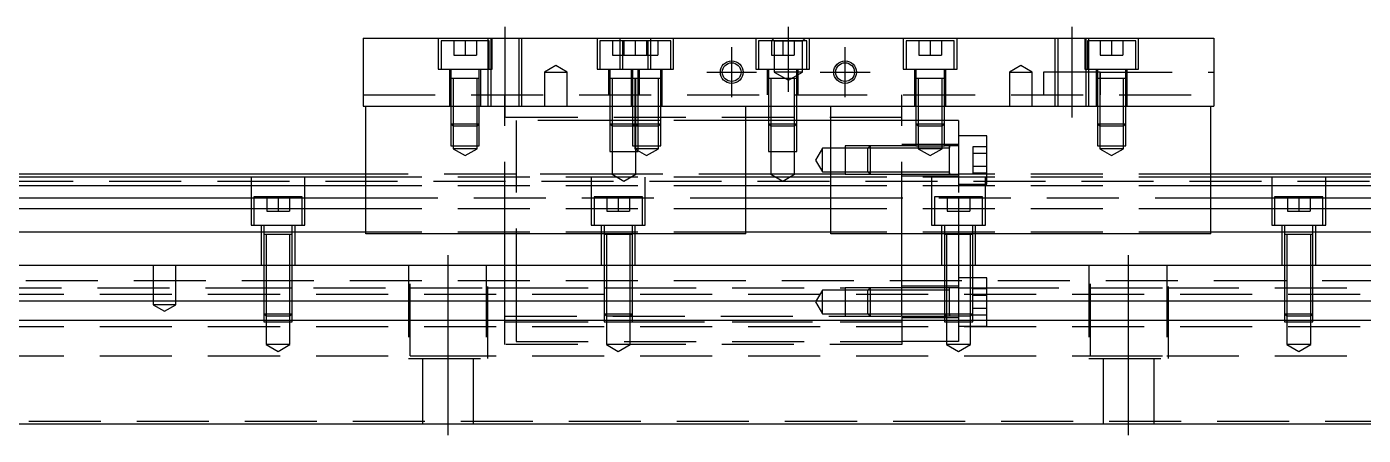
# Model space of a CAD drawing. Extents: x -20 to 921, y -285 to 102.
# Drawn here: x 215.7 to 451.4, y -233.5 to -161.5 of the extents above; entities that cross this region are included whole.
import ezdxf

# ---------------------------------------------------------------- set-up
doc = ezdxf.new("R2010")
doc.units = 0
doc.linetypes.add('CENTER', pattern=[50.8, 31.75, -6.35, 6.35, -6.35])
doc.linetypes.add('DASHED', pattern=[19.05, 12.7, -6.35])
doc.layers.get('0').update_dxf_attribs({"linetype": 'CONTINUOUS'})
doc.layers.add('CENTER', color=1, linetype='CENTER')

msp = doc.modelspace()

# ---------------------------------------------------------------- linework, layer by layer
at = {"color": 7, "linetype": 'CONTINUOUS'}
for p, q in [((275, -163.53), (275, -175.53)), ((275, -163.53), (425, -163.53)), ((425, -163.53), (425, -175.53)), ((275, -175.53), (425, -175.53)), ((275.5, -198.03), (275.5, -175.53)), ((342.5, -198.03), (342.5, -175.53)), ((357.5, -198.03), (357.5, -175.53)), ((424.5, -198.03), (424.5, -175.53)), ((378.4, -182.93), (378.4, -182.529994)), ((275.5, -188.03), (0, -188.03)), ((275.5, -187.53), (28, -187.53)), ((357.5, -188.03), (342.5, -188.03)), ((378.4, -187.530006), (378.4, -187.13)), ((643, -187.53), (424.5, -187.53)), ((700, -188.03), (424.5, -188.03)), ((275.5, -189.569608), (0, -189.569608)), ((357.5, -189.569608), (342.5, -189.569608)), ((700, -189.569608), (424.5, -189.569608)), ((0, -191.690392), (275.5, -191.690392)), ((342.5, -191.690392), (357.5, -191.690392)), ((424.5, -191.690392), (700, -191.690392)), ((275.5, -193.600532), (0, -193.600532)), ((357.5, -193.600532), (342.5, -193.600532)), ((700, -193.600532), (424.5, -193.600532)), ((275.5, -197.711934), (0, -197.711934)), ((357.5, -197.711934), (342.5, -197.711934)), ((700, -197.711934), (424.5, -197.711934)), ((342.5, -198.03), (275.5, -198.03)), ((424.5, -198.03), (357.5, -198.03)), ((0, -203.53), (700, -203.53)), ((0, -209.83), (700, -209.83)), ((378.4, -209.879968), (378.4, -209.83)), ((0, -213.23), (700, -213.23)), ((378.4, -212.530006), (378.4, -212.529148)), ((0, -231.53), (700, -231.53))]:
    msp.add_line(p, q, dxfattribs=at)
at = {"color": 3, "linetype": 'DASHED'}
for p, q in [((288.25, -163.53), (288.25, -169.03)), ((297.25, -164.03), (288.75, -164.03)), ((288.75, -164.03), (288.75, -169.03)), ((291, -164.03), (291, -166.53)), ((293, -164.03), (293, -166.53)), ((295, -164.03), (295, -166.53)), ((297.000006, -163.53), (297.000006, -175.53)), ((297.25, -169.03), (297.25, -164.03)), ((297.5, -163.53), (297.5, -175.53)), ((297.75, -169.03), (297.75, -163.53)), ((302.5, -175.53), (302.5, -163.53)), ((302.999994, -175.53), (302.999994, -163.53)), ((316.25, -163.53), (316.25, -169.03)), ((325.25, -164.03), (316.75, -164.03)), ((316.75, -164.03), (316.75, -169.03)), ((319, -164.03), (319, -166.53)), ((320.25, -163.53), (320.25, -169.03)), ((329.25, -164.03), (320.75, -164.03)), ((320.75, -164.03), (320.75, -169.03)), ((321, -164.03), (321, -166.53)), ((323, -164.03), (323, -166.53)), ((323, -164.03), (323, -166.53)), ((325, -164.03), (325, -166.53)), ((325.25, -169.03), (325.25, -164.03)), ((325.75, -169.03), (325.75, -163.53)), ((327, -164.03), (327, -166.53)), ((329.25, -169.03), (329.25, -164.03)), ((329.75, -169.03), (329.75, -163.53)), ((344.25, -163.53), (344.25, -169.03)), ((353.25, -164.03), (344.75, -164.03)), ((344.75, -164.03), (344.75, -169.03)), ((347.5, -164.03), (347, -163.53)), ((347, -164.03), (347, -166.53)), ((347.5, -164.03), (347.5, -169.53)), ((347.5, -164.03), (352.5, -164.03)), ((349, -164.03), (349, -166.53)), ((351, -164.03), (351, -166.53)), ((352.5, -164.03), (353, -163.53)), ((352.5, -169.53), (352.5, -164.03)), ((353.25, -169.03), (353.25, -164.03)), ((353.75, -169.03), (353.75, -163.53)), ((370.25, -163.53), (370.25, -169.03)), ((379.25, -164.03), (370.75, -164.03)), ((370.75, -164.03), (370.75, -169.03)), ((373, -164.03), (373, -166.53)), ((375, -164.03), (375, -166.53)), ((377, -164.03), (377, -166.53)), ((379.25, -169.03), (379.25, -164.03)), ((379.75, -169.03), (379.75, -163.53)), ((397.000006, -163.53), (397.000006, -175.53)), ((397.5, -163.53), (397.5, -175.53)), ((402.25, -163.53), (402.25, -169.03)), ((402.5, -175.53), (402.5, -163.53)), ((411.25, -164.03), (402.75, -164.03)), ((402.75, -164.03), (402.75, -169.03)), ((402.999994, -175.53), (402.999994, -163.53)), ((405, -164.03), (405, -166.53)), ((407, -164.03), (407, -166.53)), ((409, -164.03), (409, -166.53)), ((411.25, -169.03), (411.25, -164.03)), ((411.75, -169.03), (411.75, -163.53)), ((291, -166.53), (293, -166.53)), ((293, -166.53), (295, -166.53)), ((319, -166.53), (321, -166.53)), ((321, -166.53), (323, -166.53)), ((323, -166.53), (325, -166.53)), ((325, -166.53), (327, -166.53)), ((347, -166.53), (349, -166.53)), ((349, -166.53), (351, -166.53)), ((373, -166.53), (375, -166.53)), ((375, -166.53), (377, -166.53)), ((405, -166.53), (407, -166.53)), ((407, -166.53), (409, -166.53)), ((288.25, -169.03), (297.75, -169.03)), ((290.25, -169.03), (290.25, -175.53)), ((290.5, -169.03), (290.5, -170.63)), ((295.5, -170.63), (295.5, -169.03)), ((295.75, -175.53), (295.75, -169.03)), ((309, -168.3753), (307, -169.53)), ((307, -169.53), (309, -169.53)), ((307, -169.53), (307, -175.53)), ((311, -169.53), (309, -168.3753)), ((309, -169.53), (311, -169.53)), ((311, -175.53), (311, -169.53)), ((316.25, -169.03), (325.75, -169.03)), ((318.25, -169.03), (318.25, -173.53)), ((318.5, -169.03), (318.5, -170.63)), ((320.25, -169.03), (329.75, -169.03)), ((322.25, -169.03), (322.25, -175.53)), ((322.5, -169.03), (322.5, -170.63)), ((323.5, -170.63), (323.5, -169.03)), ((323.75, -173.53), (323.75, -169.03)), ((327.5, -170.63), (327.5, -169.03)), ((327.75, -175.53), (327.75, -169.03)), ((344.25, -169.03), (353.75, -169.03)), ((346.25, -169.03), (346.25, -173.53)), ((346.5, -169.03), (346.5, -170.63)), ((352.5, -169.53), (347.5, -169.53)), ((347.5, -169.53), (350, -170.973376)), ((350, -170.973376), (352.5, -169.53)), ((351.5, -170.63), (351.5, -169.03)), ((351.75, -173.53), (351.75, -169.03)), ((370.25, -169.03), (379.75, -169.03)), ((372.25, -169.03), (372.25, -175.53)), ((372.5, -169.03), (372.5, -170.63)), ((377.5, -170.63), (377.5, -169.03)), ((377.75, -175.53), (377.75, -169.03)), ((391, -168.3753), (389, -169.53)), ((389, -169.53), (391, -169.53)), ((389, -169.53), (389, -175.53)), ((393, -169.53), (391, -168.3753)), ((391, -169.53), (393, -169.53)), ((393, -175.53), (393, -169.53)), ((395, -169.53), (395, -173.53)), ((405, -169.53), (395, -169.53)), ((402.25, -169.03), (411.75, -169.03)), ((404.25, -169.03), (404.25, -175.53)), ((404.5, -169.03), (404.5, -170.63)), ((405, -169.53), (425, -169.53)), ((405, -173.53), (405, -169.53)), ((405, -169.53), (405, -170.63)), ((409.5, -170.63), (409.5, -169.03)), ((409.75, -175.53), (409.75, -169.03)), ((290.5, -170.625), (290.5, -170.63)), ((290.757468, -170.63), (290.5, -170.63)), ((290.5, -170.63), (290.5, -175.52998)), ((290.5, -170.63), (290.5, -170.635)), ((295.242552, -170.63), (290.757468, -170.63)), ((290.9, -170.63), (290.9, -175.52998)), ((295.1, -175.52998), (295.1, -170.63)), ((295.5, -170.63), (295.242552, -170.63)), ((295.5, -170.63), (295.5, -170.625)), ((295.5, -175.52998), (295.5, -170.63)), ((295.5, -170.635), (295.5, -170.63)), ((318.5, -170.625), (318.5, -170.63)), ((318.757468, -170.63), (318.5, -170.63)), ((318.5, -170.63), (318.5, -173.52998)), ((318.5, -170.63), (318.5, -170.635)), ((322.300194, -170.63), (318.757468, -170.63)), ((318.9, -170.63), (318.9, -173.52998)), ((322.5, -170.625), (322.5, -170.63)), ((323.5, -170.63), (322.5, -170.63)), ((322.757468, -170.63), (322.5, -170.63)), ((322.5, -170.63), (322.5, -175.52998)), ((322.5, -170.63), (322.5, -170.635)), ((327.242552, -170.63), (322.757468, -170.63)), ((322.9, -170.63), (322.9, -175.52998)), ((323.1, -173.52998), (323.1, -170.63)), ((323.5, -170.63), (323.5, -170.625)), ((323.5, -173.52998), (323.5, -170.63)), ((323.5, -170.635), (323.5, -170.63)), ((327.1, -175.52998), (327.1, -170.63)), ((327.5, -170.63), (327.242552, -170.63)), ((327.5, -170.63), (327.5, -170.625)), ((327.5, -175.52998), (327.5, -170.63)), ((327.5, -170.635), (327.5, -170.63)), ((346.5, -170.625), (346.5, -170.63)), ((346.757468, -170.63), (346.5, -170.63)), ((346.5, -170.63), (346.5, -170.635)), ((346.5, -170.63), (346.5, -173.52998)), ((351.242552, -170.63), (346.757468, -170.63)), ((346.9, -170.63), (346.9, -173.52998)), ((351.1, -173.52998), (351.1, -170.63)), ((351.5, -170.63), (351.242552, -170.63)), ((351.5, -170.63), (351.5, -170.625)), ((351.5, -170.635), (351.5, -170.63)), ((351.5, -173.52998), (351.5, -170.63)), ((372.5, -170.625), (372.5, -170.63)), ((372.757468, -170.63), (372.5, -170.63)), ((372.5, -170.63), (372.5, -170.635)), ((372.5, -170.63), (372.5, -175.52998)), ((377.242552, -170.63), (372.757468, -170.63)), ((372.9, -170.63), (372.9, -175.52998)), ((377.1, -175.52998), (377.1, -170.63)), ((377.5, -170.63), (377.242552, -170.63)), ((377.5, -170.63), (377.5, -170.625)), ((377.5, -170.635), (377.5, -170.63)), ((377.5, -175.52998), (377.5, -170.63)), ((404.5, -170.625), (404.5, -170.63)), ((404.757468, -170.63), (404.5, -170.63)), ((404.5, -170.63), (404.5, -175.52998)), ((404.5, -170.63), (404.5, -170.635)), ((409.242552, -170.63), (404.757468, -170.63)), ((404.9, -170.63), (404.9, -175.52998)), ((405, -170.63), (405, -173.53)), ((409.1, -175.52998), (409.1, -170.63)), ((409.5, -170.63), (409.242552, -170.63)), ((409.5, -170.63), (409.5, -170.625)), ((409.5, -175.52998), (409.5, -170.63)), ((409.5, -170.635), (409.5, -170.63)), ((275, -173.53), (425, -173.53)), ((300, -175.53), (300, -173.53)), ((318.5, -173.53), (318.5, -175.53)), ((318.500006, -173.53), (318.500006, -175.53)), ((318.9, -173.53), (318.9, -175.53)), ((323.1, -175.53), (323.1, -173.53)), ((323.499994, -175.53), (323.499994, -173.53)), ((323.5, -175.53), (323.5, -173.53)), ((346.5, -173.53), (346.5, -175.53)), ((346.500006, -173.53), (346.500006, -175.53)), ((346.9, -173.53), (346.9, -175.53)), ((351.1, -175.53), (351.1, -173.53)), ((351.499994, -175.53), (351.499994, -173.53)), ((351.5, -175.53), (351.5, -173.53)), ((370, -175.53), (370, -173.53)), ((290.5, -175.53), (290.5, -178.63)), ((290.500006, -175.53), (290.500006, -178.630006)), ((290.9, -175.53), (290.9, -179.03)), ((295.1, -179.03), (295.1, -175.53)), ((295.499994, -178.630006), (295.499994, -175.53)), ((295.5, -178.63), (295.5, -175.53)), ((300, -198.03), (300, -175.53)), ((318.5, -175.53), (318.5, -178.63)), ((318.500006, -175.53), (318.500006, -178.630006)), ((318.9, -175.53), (318.9, -179.03)), ((322.5, -175.53), (322.5, -178.63)), ((322.500006, -175.53), (322.500006, -178.630006)), ((322.9, -175.53), (322.9, -179.03)), ((323.1, -179.03), (323.1, -175.53)), ((323.499994, -178.630006), (323.499994, -175.53)), ((323.5, -178.63), (323.5, -175.53)), ((327.1, -179.03), (327.1, -175.53)), ((327.499994, -178.630006), (327.499994, -175.53)), ((327.5, -178.63), (327.5, -175.53)), ((346.5, -175.53), (346.5, -178.63)), ((346.500006, -175.53), (346.500006, -178.630006)), ((346.9, -175.53), (346.9, -179.03)), ((351.1, -179.03), (351.1, -175.53)), ((351.499994, -178.630006), (351.499994, -175.53)), ((351.5, -178.63), (351.5, -175.53)), ((370, -198.03), (370, -175.53)), ((372.5, -175.53), (372.5, -178.63)), ((372.500006, -175.53), (372.500006, -178.630006)), ((372.9, -175.53), (372.9, -179.03)), ((377.1, -179.03), (377.1, -175.53)), ((377.499994, -178.630006), (377.499994, -175.53)), ((377.5, -178.63), (377.5, -175.53)), ((404.5, -175.53), (404.5, -178.63)), ((404.500006, -175.53), (404.500006, -178.630006)), ((404.9, -175.53), (404.9, -179.03)), ((409.1, -179.03), (409.1, -175.53)), ((409.499994, -178.630006), (409.499994, -175.53)), ((409.5, -178.63), (409.5, -175.53)), ((290.5, -178.63), (295.5, -178.63)), ((290.5, -178.63), (290.9, -179.03)), ((290.500006, -178.63002), (290.500006, -182.53)), ((295.1, -179.03), (290.9, -179.03)), ((290.9, -179.03002), (290.9, -182.53)), ((295.1, -179.03), (295.5, -178.63)), ((295.1, -182.53), (295.1, -179.03002)), ((295.499994, -182.53), (295.499994, -178.63002)), ((370, -177.53), (300, -177.53)), ((302, -178.03), (302, -198.03)), ((318.5, -178.03), (302, -178.03)), ((318.9, -178.03), (318.5, -178.03)), ((318.5, -178.63), (323.499994, -178.63)), ((318.5, -178.63), (318.9, -179.03)), ((318.500006, -178.63002), (318.500006, -183.53)), ((322.5, -178.03), (318.9, -178.03)), ((323.1, -179.03), (318.9, -179.03)), ((318.9, -179.03002), (318.9, -183.53)), ((322.9, -178.03), (322.5, -178.03)), ((322.5, -178.63), (327.5, -178.63)), ((322.5, -178.63), (322.9, -179.03)), ((322.500006, -178.63002), (322.500006, -182.53)), ((322.9, -179.03), (322.500006, -179.03)), ((323.1, -178.03), (322.9, -178.03)), ((327.1, -179.03), (322.9, -179.03)), ((322.9, -179.03002), (322.9, -182.53)), ((323.5, -178.03), (323.1, -178.03)), ((323.1, -179.03), (323.5, -178.63)), ((323.1, -183.53), (323.1, -179.03002)), ((323.499994, -179.03), (323.499994, -178.63002)), ((323.499994, -182.53), (323.499994, -179.03)), ((327.1, -178.03), (323.5, -178.03)), ((327.5, -178.03), (327.1, -178.03)), ((327.1, -179.03), (327.5, -178.63)), ((327.1, -182.53), (327.1, -179.03002)), ((327.499994, -182.53), (327.499994, -178.63002)), ((342.5, -178.03), (327.5, -178.03)), ((346.5, -178.03), (342.5, -178.03)), ((346.9, -178.03), (346.5, -178.03)), ((346.5, -178.63), (351.5, -178.63)), ((346.5, -178.63), (346.9, -179.03)), ((346.500006, -178.63002), (346.500006, -183.53)), ((351.1, -178.03), (346.9, -178.03)), ((351.1, -179.03), (346.9, -179.03)), ((346.9, -179.03002), (346.9, -183.53)), ((351.5, -178.03), (351.1, -178.03)), ((351.1, -179.03), (351.5, -178.63)), ((351.1, -183.53), (351.1, -179.03002)), ((351.499994, -183.53), (351.499994, -178.63002)), ((357.5, -178.03), (351.5, -178.03)), ((370, -178.03), (357.5, -178.03)), ((372.5, -178.03), (370, -178.03)), ((372.9, -178.03), (372.5, -178.03)), ((372.5, -178.63), (377.5, -178.63)), ((372.5, -178.63), (372.9, -179.03)), ((372.500006, -178.63002), (372.500006, -182.53)), ((377.1, -178.03), (372.9, -178.03)), ((377.1, -179.03), (372.9, -179.03)), ((372.9, -179.03002), (372.9, -182.53)), ((377.5, -178.03), (377.1, -178.03)), ((377.1, -179.03), (377.5, -178.63)), ((377.1, -182.53), (377.1, -179.03002)), ((377.499994, -182.53), (377.499994, -178.63002)), ((380, -178.03), (377.5, -178.03)), ((380, -178.03), (380, -191.53)), ((404.5, -178.63), (409.5, -178.63)), ((404.5, -178.63), (404.9, -179.03)), ((404.500006, -178.63002), (404.500006, -182.53)), ((409.1, -179.03), (404.9, -179.03)), ((404.9, -179.03002), (404.9, -182.53)), ((409.1, -179.03), (409.5, -178.63)), ((409.1, -182.53), (409.1, -179.03002)), ((409.499994, -182.53), (409.499994, -178.63002)), ((385, -180.78), (380, -180.78)), ((385, -189.28), (385, -180.78)), ((290.500006, -182.53), (295.499994, -182.53)), ((290.9, -182.53), (290.9, -183.03)), ((295.1, -183.03), (290.9, -183.03)), ((290.9, -183.03), (293, -184.242436)), ((293, -184.242436), (295.1, -183.03)), ((295.1, -183.03), (295.1, -182.53)), ((318.500006, -183.53), (323.499994, -183.53)), ((318.9, -183.53), (318.9, -187.53)), ((322.500006, -182.53), (327.499994, -182.53)), ((322.9, -182.53), (322.9, -183.03)), ((327.1, -183.03), (322.9, -183.03)), ((322.9, -183.03), (325, -184.242436)), ((323.1, -187.53), (323.1, -183.53)), ((323.499994, -183.53), (323.499994, -182.53)), ((325, -184.242436), (327.1, -183.03)), ((327.1, -183.03), (327.1, -182.53)), ((346.500006, -183.53), (351.499994, -183.53)), ((346.9, -183.53), (346.9, -187.53)), ((351.1, -187.53), (351.1, -183.53)), ((356, -182.93), (354.787564, -185.03)), ((356, -187.13), (356, -182.93)), ((360, -182.93), (356, -182.93)), ((360, -182.530006), (360, -187.529994)), ((364.39998, -182.530006), (360, -182.530006)), ((363.99998, -182.93), (360, -182.93)), ((364.4, -182.53), (364, -182.93)), ((364, -187.13), (364, -182.93)), ((370, -182.93), (364, -182.93)), ((370, -182.530006), (364.399994, -182.530006)), ((364.4, -182.53), (364.4, -187.53)), ((370, -182.53), (364.4, -182.53)), ((380, -182.28), (370, -182.28)), ((372.500006, -182.53), (370.00002, -182.53)), ((378.4, -182.93), (370.00002, -182.93)), ((372.500006, -182.53), (377.499994, -182.53)), ((372.9, -182.53), (372.9, -183.03)), ((377.1, -183.03), (372.9, -183.03)), ((372.9, -183.03), (375, -184.242436)), ((375, -184.242436), (377.1, -183.03)), ((377.1, -183.03), (377.1, -182.53)), ((378.405, -182.53), (377.499994, -182.53)), ((380, -182.53), (378.395, -182.53)), ((378.4, -182.787468), (378.4, -182.53)), ((378.4, -182.53), (378.4, -182.787448)), ((378.4, -182.787468), (378.4, -182.53)), ((378.4, -184.879954), (378.4, -182.787468)), ((382.5, -182.720598), (382.5, -183.8753)), ((385, -182.720598), (382.5, -182.720598)), ((404.500006, -182.53), (409.499994, -182.53)), ((404.9, -182.53), (404.9, -183.03)), ((409.1, -183.03), (404.9, -183.03)), ((404.9, -183.03), (407, -184.242436)), ((407, -184.242436), (409.1, -183.03)), ((409.1, -183.03), (409.1, -182.53)), ((354.787564, -185.03), (356, -187.13)), ((378.4, -187.272552), (378.4, -184.879954)), ((382.5, -183.8753), (382.5, -186.1847)), ((385, -183.8753), (382.5, -183.8753)), ((382.5, -186.1847), (382.5, -187.339402)), ((385, -186.1847), (382.5, -186.1847)), ((255.25, -188.03), (255.25, -196.53)), ((264.75, -196.53), (264.75, -188.03)), ((301.99998, -187.53), (275.5, -187.53)), ((342.5, -188.03), (275.5, -188.03)), ((318.9, -187.53), (302, -187.53)), ((315.25, -188.03), (315.25, -196.53)), ((323.1, -187.53), (318.9, -187.53)), ((318.9, -187.53), (321, -188.742436)), ((321, -188.742436), (323.1, -187.53)), ((346.9, -187.53), (323.1, -187.53)), ((324.75, -196.53), (324.75, -188.03)), ((351.1, -187.53), (346.9, -187.53)), ((346.9, -187.53), (349, -188.742436)), ((349, -188.742436), (351.1, -187.53)), ((359.99998, -187.53), (351.1, -187.53)), ((356, -187.13), (360, -187.13)), ((424.5, -188.03), (357.5, -188.03)), ((360, -187.13), (363.99998, -187.13)), ((360, -187.529994), (364.39998, -187.529994)), ((364, -187.13), (364.4, -187.53)), ((364, -187.13), (370, -187.13)), ((364.4, -187.529994), (370, -187.529994)), ((364.4, -187.53), (370, -187.53)), ((370, -187.78), (380, -187.78)), ((370.00002, -187.13), (378.4, -187.13)), ((370.00002, -187.53), (378.405, -187.53)), ((375.25, -188.03), (375.25, -196.53)), ((378.395, -187.53), (380, -187.53)), ((378.4, -187.53), (378.4, -187.272552)), ((378.4, -187.272602), (378.4, -187.53)), ((424.5, -187.53), (380.00002, -187.53)), ((385, -187.339402), (382.5, -187.339402)), ((384.75, -196.53), (384.75, -188.03)), ((435.25, -188.03), (435.25, -196.53)), ((444.75, -196.53), (444.75, -188.03)), ((643, -188.78), (25, -188.78)), ((342.5, -189.569608), (275.5, -189.569608)), ((424.5, -189.569608), (357.5, -189.569608)), ((380, -189.28), (385, -189.28)), ((264.25, -191.53), (255.75, -191.53)), ((255.75, -191.53), (255.75, -196.53)), ((258, -191.53), (258, -194.03)), ((260, -191.53), (260, -194.03)), ((262, -191.53), (262, -194.03)), ((264.25, -196.53), (264.25, -191.53)), ((275.5, -191.690392), (342.5, -191.690392)), ((324.25, -191.53), (315.75, -191.53)), ((315.75, -191.53), (315.75, -196.53)), ((318, -191.53), (318, -194.03)), ((320, -191.53), (320, -194.03)), ((322, -191.53), (322, -194.03)), ((324.25, -196.53), (324.25, -191.53)), ((357.5, -191.690392), (424.5, -191.690392)), ((384.25, -191.53), (375.75, -191.53)), ((375.75, -191.53), (375.75, -196.53)), ((378, -191.53), (378, -194.03)), ((380, -191.53), (380, -194.03)), ((382, -191.53), (382, -194.03)), ((384.25, -196.53), (384.25, -191.53)), ((444.25, -191.53), (435.75, -191.53)), ((435.75, -191.53), (435.75, -196.53)), ((438, -191.53), (438, -194.03)), ((440, -191.53), (440, -194.03)), ((442, -191.53), (442, -194.03)), ((444.25, -196.53), (444.25, -191.53)), ((258, -194.03), (260, -194.03)), ((260, -194.03), (262, -194.03)), ((342.5, -193.600532), (275.5, -193.600532)), ((318, -194.03), (320, -194.03)), ((320, -194.03), (322, -194.03)), ((424.5, -193.600532), (357.5, -193.600532)), ((378, -194.03), (380, -194.03)), ((380, -194.03), (382, -194.03)), ((380, -194.03), (380, -196.53)), ((438, -194.03), (440, -194.03)), ((440, -194.03), (442, -194.03)), ((255.25, -196.53), (264.75, -196.53)), ((257, -196.53), (257, -203.53)), ((257.5, -196.53), (257.5, -198.13)), ((262.5, -198.13), (262.5, -196.53)), ((263, -203.53), (263, -196.53)), ((342.5, -197.711934), (275.5, -197.711934)), ((315.25, -196.53), (324.75, -196.53)), ((317, -196.53), (317, -203.53)), ((317.5, -196.53), (317.5, -198.13)), ((322.5, -198.13), (322.5, -196.53)), ((323, -203.53), (323, -196.53)), ((424.5, -197.711934), (357.5, -197.711934)), ((375.25, -196.53), (384.75, -196.53)), ((377, -196.53), (377, -203.53)), ((377.5, -196.53), (377.5, -198.03)), ((380, -196.53), (380, -198.03)), ((382.5, -198.03), (382.5, -196.53)), ((383, -203.53), (383, -196.53)), ((435.25, -196.53), (444.75, -196.53)), ((437, -196.53), (437, -203.53)), ((437.5, -196.53), (437.5, -198.13)), ((442.5, -198.13), (442.5, -196.53)), ((443, -203.53), (443, -196.53)), ((257.5, -198.125), (257.5, -198.13)), ((262.5, -198.13), (257.5, -198.13)), ((257.5, -198.13), (257.5, -198.135)), ((257.5, -198.13), (257.5, -203.52998)), ((257.9, -198.13), (257.9, -203.52998)), ((262.1, -203.52998), (262.1, -198.13)), ((262.5, -198.13), (262.5, -198.125)), ((262.5, -198.135), (262.5, -198.13)), ((262.5, -203.52998), (262.5, -198.13)), ((300, -203.53), (300, -198.03)), ((302, -198.03), (302, -203.53)), ((317.5, -198.125), (317.5, -198.13)), ((322.5, -198.13), (317.5, -198.13)), ((317.5, -198.13), (317.5, -198.135)), ((317.5, -198.13), (317.5, -203.52998)), ((317.9, -198.13), (317.9, -203.52998)), ((322.1, -203.52998), (322.1, -198.13)), ((322.5, -198.13), (322.5, -198.125)), ((322.5, -198.135), (322.5, -198.13)), ((322.5, -203.52998), (322.5, -198.13)), ((370, -203.53), (370, -198.03)), ((382.500006, -198.13), (377.499994, -198.13)), ((382.500006, -198.13), (377.499994, -198.13)), ((382.500006, -198.13), (377.499994, -198.13)), ((377.5, -198.03), (377.5, -198.13)), ((377.5, -198.125), (377.5, -198.13)), ((377.5, -198.13), (377.5, -198.135)), ((377.5, -198.13), (377.5, -203.52998)), ((377.9, -198.13), (377.9, -203.52998)), ((380, -198.03), (380, -198.13)), ((380, -198.13), (380, -203.53)), ((382.1, -203.52998), (382.1, -198.13)), ((382.5, -198.13), (382.5, -198.03)), ((382.5, -198.13), (382.5, -198.125)), ((382.5, -198.135), (382.5, -198.13)), ((382.5, -203.52998), (382.5, -198.13)), ((437.5, -198.125), (437.5, -198.13)), ((442.5, -198.13), (437.5, -198.13)), ((437.5, -198.13), (437.5, -198.135)), ((437.5, -198.13), (437.5, -203.52998)), ((437.9, -198.13), (437.9, -203.52998)), ((442.1, -203.52998), (442.1, -198.13)), ((442.5, -198.13), (442.5, -198.125)), ((442.5, -198.135), (442.5, -198.13)), ((442.5, -203.52998), (442.5, -198.13)), ((238, -203.53), (238, -210.53)), ((242, -210.53), (242, -203.53)), ((257.5, -203.53), (257.5, -209.83)), ((257.500006, -203.53), (257.500006, -209.83)), ((257.9, -203.53), (257.9, -209.83)), ((262.1, -209.83), (262.1, -203.53)), ((262.499994, -209.83), (262.499994, -203.53)), ((262.5, -209.83), (262.5, -203.53)), ((283, -203.53), (283, -220.03)), ((283.291796, -219.53), (283.291796, -203.53)), ((296.708204, -203.53), (296.708204, -219.53)), ((297, -220.03), (297, -203.53)), ((300, -209.83), (300, -203.53)), ((302, -203.53), (302, -209.83)), ((317.5, -203.53), (317.5, -209.83)), ((317.500006, -203.53), (317.500006, -209.83)), ((317.9, -203.53), (317.9, -209.83)), ((322.1, -209.83), (322.1, -203.53)), ((322.499994, -209.83), (322.499994, -203.53)), ((322.5, -209.83), (322.5, -203.53)), ((370, -209.83), (370, -203.53)), ((377.5, -203.53), (377.5, -209.83)), ((377.500006, -203.53), (377.500006, -209.83)), ((377.9, -203.53), (377.9, -209.83)), ((380, -203.53), (380, -209.83)), ((382.1, -209.83), (382.1, -203.53)), ((382.499994, -209.83), (382.499994, -203.53)), ((382.5, -209.83), (382.5, -203.53)), ((403, -203.53), (403, -220.03)), ((403.291796, -219.53), (403.291796, -203.53)), ((416.708204, -203.53), (416.708204, -219.53)), ((417, -220.03), (417, -203.53)), ((437.5, -203.53), (437.5, -209.83)), ((437.500006, -203.53), (437.500006, -209.83)), ((437.9, -203.53), (437.9, -209.83)), ((442.1, -209.83), (442.1, -203.53)), ((442.499994, -209.83), (442.499994, -203.53)), ((442.5, -209.83), (442.5, -203.53)), ((25, -206.28), (643, -206.28)), ((380, -207.28), (370, -207.28)), ((382.1, -205.78), (380, -205.78)), ((382.5, -205.78), (382.1, -205.78)), ((385, -205.78), (382.5, -205.78)), ((385, -209.83), (385, -205.78)), ((0, -208.68), (700, -208.68)), ((56.708204, -207.53), (283.291796, -207.53)), ((257.5, -207.53), (257.9, -207.53)), ((257.9, -207.53), (262.1, -207.53)), ((262.1, -207.53), (262.5, -207.53)), ((283.291796, -207.53), (296.708204, -207.53)), ((296.708204, -207.53), (300, -207.53)), ((300, -207.53), (301.99998, -207.53)), ((302, -207.529994), (359.999982, -207.529994)), ((302, -207.53), (359.99998, -207.53)), ((317.5, -207.53), (317.9, -207.53)), ((317.9, -207.53), (322.1, -207.53)), ((322.1, -207.53), (322.5, -207.53)), ((356, -207.93), (354.787564, -210.03)), ((356, -212.13), (356, -207.93)), ((360, -207.93), (356, -207.93)), ((360, -207.530006), (360, -212.529994)), ((364.39998, -207.530006), (360, -207.530006)), ((363.99998, -207.93), (360, -207.93)), ((364.4, -207.53), (364, -207.93)), ((364, -209.83), (364, -207.93)), ((370, -207.93), (364, -207.93)), ((370, -207.530006), (364.399994, -207.530006)), ((364.4, -207.53), (364.4, -209.83)), ((370, -207.53), (364.4, -207.53)), ((377.5, -207.53), (370.00002, -207.53)), ((377.5, -207.93), (370.00002, -207.93)), ((377.9, -207.53), (377.5, -207.53)), ((377.9, -207.93), (377.5, -207.93)), ((378.4, -207.53), (377.9, -207.53)), ((378.4, -207.93), (377.9, -207.93)), ((378.4, -207.53), (378.395, -207.53)), ((378.4, -207.787468), (378.4, -207.53)), ((378.405, -207.53), (378.4, -207.53)), ((380, -207.53), (378.4, -207.53)), ((378.4, -209.829974), (378.4, -207.787468)), ((380.00002, -207.53), (382.1, -207.53)), ((382.1, -207.53), (382.5, -207.53)), ((382.5, -207.53), (385, -207.53)), ((385, -207.720598), (382.5, -207.720598)), ((385, -208.8753), (382.5, -208.8753)), ((385, -207.53), (403.291796, -207.53)), ((403.291796, -207.53), (416.708204, -207.53)), ((416.708204, -207.53), (643.005, -207.53)), ((437.5, -207.53), (437.9, -207.53)), ((437.9, -207.53), (442.1, -207.53)), ((442.1, -207.53), (442.5, -207.53)), ((242, -210.53), (238, -210.53)), ((238, -210.53), (240, -211.6847)), ((240, -211.6847), (242, -210.53)), ((257.5, -209.83), (257.5, -212.13)), ((257.500006, -209.83), (257.500006, -212.130006)), ((257.9, -209.83), (257.9, -212.53)), ((262.1, -212.53), (262.1, -209.83)), ((262.499994, -212.130006), (262.499994, -209.83)), ((262.5, -212.13), (262.5, -209.83)), ((300, -212.53), (300, -209.83)), ((302, -209.83), (302, -213.23)), ((317.5, -209.83), (317.5, -212.13)), ((317.500006, -209.83), (317.500006, -212.130006)), ((317.9, -209.83), (317.9, -212.53)), ((322.1, -212.53), (322.1, -209.83)), ((322.499994, -212.130006), (322.499994, -209.83)), ((322.5, -212.13), (322.5, -209.83)), ((354.787564, -210.03), (356, -212.13)), ((364, -212.13), (364, -209.83)), ((364.4, -209.83), (364.4, -212.53)), ((370, -212.53), (370, -209.83)), ((377.5, -209.83), (377.5, -212.13)), ((377.500006, -209.83), (377.500006, -212.130006)), ((377.9, -209.83), (377.9, -212.53)), ((378.4, -210.23002), (378.4, -209.829974)), ((378.4, -212.272552), (378.4, -210.23002)), ((380, -209.83), (380, -212.53)), ((382.1, -212.53), (382.1, -209.83)), ((382.499994, -212.130006), (382.499994, -209.83)), ((382.5, -212.13), (382.5, -209.83)), ((385, -211.1847), (382.5, -211.1847)), ((385, -213.23), (385, -209.83)), ((437.5, -209.83), (437.5, -212.13)), ((437.500006, -209.83), (437.500006, -212.130006)), ((437.9, -209.83), (437.9, -212.53)), ((442.1, -212.53), (442.1, -209.83)), ((442.499994, -212.130006), (442.499994, -209.83)), ((442.5, -212.13), (442.5, -209.83)), ((0, -214.38), (700, -214.38)), ((257.5, -212.13), (262.5, -212.13)), ((257.5, -212.13), (257.9, -212.53)), ((257.500006, -212.13002), (257.500006, -213.23)), ((257.500006, -213.23), (257.500006, -213.53)), ((257.500006, -213.53), (262.499994, -213.53)), ((262.1, -212.53), (257.9, -212.53)), ((257.9, -212.53002), (257.9, -213.53)), ((257.9, -213.53), (257.9, -217.53)), ((262.1, -212.53), (262.5, -212.13)), ((262.1, -213.53), (262.1, -212.53002)), ((262.1, -217.53), (262.1, -213.53)), ((262.499994, -213.23), (262.499994, -212.13002)), ((262.499994, -213.53), (262.499994, -213.23)), ((300, -213.23), (300, -212.53)), ((300, -212.53), (370, -212.53)), ((300, -217.53), (300, -213.23)), ((300, -213.53), (317.500006, -213.53)), ((300, -213.53), (302, -213.53)), ((302, -213.23), (302, -217.03)), ((302, -213.53), (370, -213.53)), ((317.5, -212.13), (322.5, -212.13)), ((317.5, -212.13), (317.9, -212.53)), ((317.500006, -212.13002), (317.500006, -213.23)), ((317.500006, -213.23), (317.500006, -213.53)), ((317.500006, -213.53), (322.499994, -213.53)), ((322.1, -212.53), (317.9, -212.53)), ((317.9, -212.53002), (317.9, -213.53)), ((317.9, -213.53), (317.9, -217.53)), ((322.1, -212.53), (322.5, -212.13)), ((322.1, -213.53), (322.1, -212.53002)), ((322.1, -217.53), (322.1, -213.53)), ((322.499994, -213.23), (322.499994, -212.13002)), ((322.499994, -213.53), (322.499994, -213.23)), ((322.499994, -213.53), (370, -213.53)), ((356, -212.13), (360, -212.13)), ((360, -212.13), (363.99998, -212.13)), ((364, -212.13), (370, -212.13)), ((364, -212.13), (364.4, -212.53)), ((370, -212.53), (370, -213.23)), ((370, -212.78), (380, -212.78)), ((370, -213.23), (370, -217.53)), ((370.00002, -212.13), (377.5, -212.13)), ((370.00002, -212.53), (377.500006, -212.53)), ((377.5, -212.13), (382.5, -212.13)), ((377.5, -212.13), (377.9, -212.53)), ((377.500006, -212.13002), (377.500006, -213.23)), ((377.500006, -212.53), (377.9, -212.53)), ((377.500006, -213.23), (377.500006, -213.53)), ((377.500006, -213.53), (382.499994, -213.53)), ((382.1, -212.53), (377.9, -212.53)), ((377.9, -212.53002), (377.9, -213.53)), ((377.9, -213.53), (377.9, -217.53)), ((378.4, -212.53), (378.4, -212.272552)), ((378.4, -212.272602), (378.4, -212.53)), ((380, -212.53), (380, -213.23)), ((380, -213.23), (380, -213.53)), ((380, -213.53), (380, -217.03)), ((380, -214.28), (385, -214.28)), ((382.1, -212.53), (382.5, -212.13)), ((382.1, -213.53), (382.1, -212.53002)), ((382.1, -217.53), (382.1, -213.53)), ((382.499994, -213.23), (382.499994, -212.13002)), ((382.499994, -213.53), (382.499994, -213.23)), ((385, -212.339402), (382.5, -212.339402)), ((385, -214.28), (385, -213.23)), ((437.5, -212.13), (442.5, -212.13)), ((437.5, -212.13), (437.9, -212.53)), ((437.500006, -212.13002), (437.500006, -213.23)), ((437.500006, -213.23), (437.500006, -213.53)), ((437.500006, -213.53), (442.499994, -213.53)), ((442.1, -212.53), (437.9, -212.53)), ((437.9, -212.53002), (437.9, -213.53)), ((437.9, -213.53), (437.9, -217.53)), ((442.1, -212.53), (442.5, -212.13)), ((442.1, -213.53), (442.1, -212.53002)), ((442.1, -217.53), (442.1, -213.53)), ((442.499994, -213.23), (442.499994, -212.13002)), ((442.499994, -213.53), (442.499994, -213.23)), ((262.1, -217.53), (257.9, -217.53)), ((257.9, -217.53), (260, -218.742436)), ((260, -218.742436), (262.1, -217.53)), ((370, -217.53), (300, -217.53)), ((302, -217.03), (370, -217.03)), ((322.1, -217.53), (317.9, -217.53)), ((317.9, -217.53), (320, -218.742436)), ((320, -218.742436), (322.1, -217.53)), ((380, -217.03), (370, -217.03)), ((382.1, -217.53), (377.9, -217.53)), ((377.9, -217.53), (380, -218.742436)), ((380, -218.742436), (382.1, -217.53)), ((442.1, -217.53), (437.9, -217.53)), ((437.9, -217.53), (440, -218.742436)), ((440, -218.742436), (442.1, -217.53)), ((0, -219.53), (403.291796, -219.53)), ((283, -220.03), (297, -220.03)), ((283.291796, -219.53), (296.708204, -219.53)), ((285.5, -220.03), (285.5, -231.53)), ((294.5, -231.53), (294.5, -220.03)), ((403, -220.03), (417, -220.03)), ((403.291796, -219.53), (416.708204, -219.53)), ((403.291796, -219.53), (416.708204, -219.53)), ((405.5, -220.03), (405.5, -231.53)), ((414.5, -231.53), (414.5, -220.03)), ((416.708204, -219.53), (643.291796, -219.53)), ((6.499992, -231.03), (700, -231.03))]:
    msp.add_line(p, q, dxfattribs=at)
at = {"color": 3, "linetype": 'CONTINUOUS'}
for centre in [(340, -169.53), (360, -169.53)]:
    msp.add_circle(centre, 2, dxfattribs=at)
at = {"color": 7, "linetype": 'CONTINUOUS'}
for centre in [(340, -169.53), (360, -169.53)]:
    msp.add_circle(centre, 1.65, dxfattribs=at)
at = {"layer": 'CENTER', "color": 1, "linetype": 'CENTER'}
for p, q in [((300, -161.53), (300, -177.53)), ((350, -172.973376), (350, -161.53)), ((400, -161.53), (400, -177.53)), ((340, -173.93), (340, -165.13)), ((360, -173.93), (360, -165.13)), ((335.6, -169.53), (344.4, -169.53)), ((355.6, -169.53), (364.4, -169.53)), ((290, -233.53), (290, -201.53)), ((410, -233.53), (410, -201.53))]:
    msp.add_line(p, q, dxfattribs=at)

doc.saveas('drawing.dxf')
